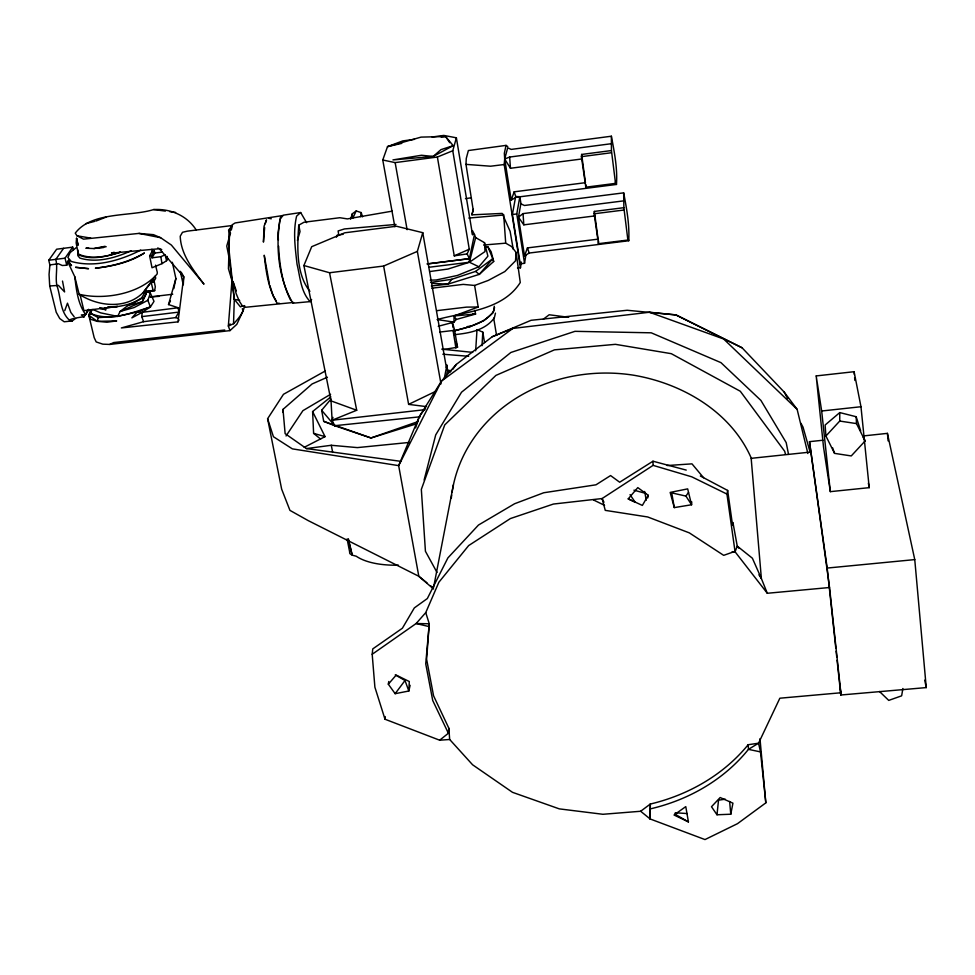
<?xml version="1.0" encoding="UTF-8"?>
<svg xmlns="http://www.w3.org/2000/svg" width="975" height="975" viewBox="0 0 975 975"><rect width="100%" height="100%" fill="white"/><g stroke="black" fill="none" stroke-linecap="round" stroke-linejoin="round"><path stroke-width="1.46" d="M856.172 416.727L856.489 423.601L865.13 440.956L851.26 455.934L834.576 453.375L825.91 436.02L839.731 421.054L839.767 412.583L856.172 416.727L860.693 430.889M77.866 250.027L77.768 254.426C91.126 260.983 107.031 256.193 120.473 252.245M90.797 309.697L88.786 315.23L94.173 337.63L96.196 341.933L102.802 344.163L109.761 344.431L229.966 330.61L228.345 326.028L233.537 323.724L234.293 299.325L228.869 248.491L229.223 236.815L230.332 229.466L232.294 224.725L235.133 222.958L282.86 215.524L279.947 219.57L278.094 232.635L278.375 240.118M628.741 240.752C629.618 224.677 626.669 208.577 623.659 192.855L524.428 205.481L520.857 203.799L518.444 217.193L524.526 255.889L529.193 253.037L628.741 240.752L627.985 237.62L627.888 240.045L598.443 243.689L594.153 213.769L594.36 211.417L623.866 207.687L623.659 192.855M627.888 240.045L623.866 207.687M474.776 310.33L475.581 314.048L456.19 319.495L453.972 322.116L437.129 319.544C465.831 311.768 502.868 310.074 520.272 282.506L516.128 252.476L511.619 246.577L505.708 243.165L503.685 215.012L502.149 213.415L471.924 214.841L473.216 210.039L465.977 164.373L466.269 158.438L468.378 150.54L506.049 145.385L507.768 146.555M482.003 345.698L482.796 332.158L477.019 329.599L475.654 350.805M506.049 145.385L504.343 153.258L504.697 158.998L511.229 200.119L516.007 197.291L616.468 184.446C617.589 168.273 614.347 152.039 611.374 136.22L511.217 149.407L507.695 147.81L504.697 158.998L504.185 164.531L520.443 267.808L517.506 267.906M611.374 136.22L611.435 150.552L581.648 154.44L581.405 156.658L585.817 187.188L615.53 183.385L615.664 181.094L616.468 184.446M615.53 183.385L611.435 150.552M691.763 501.893L691.568 504.758L674.298 507.597L670.166 492.424L687.668 488.877L691.568 504.758L685.925 496.092L671.702 492.875L674.298 507.597M649.911 808.97A181.655 156.171 5.5 0 0 748.447 749.348L758.55 743.206L779.854 698.21L840.84 692.774L829.542 587.511L767.301 593.275L735.077 551.801L726.948 494.081L691.799 476.836L653.092 465.367L602.111 498.542L553.41 504.051L510.376 518.566L468.67 545.561L438.872 582.246L425.746 612.617L429.256 623.756L425.734 663.841L432.729 700.525L448.378 733.249L439.664 740.208L385.003 719.233L374.888 687.18L372.194 654.274L372.767 648.899L402.407 628.205L414.326 607.913L427.342 598.54L447.891 557.907L478.481 525.038L514.617 503.734L543.733 492.753L595.981 484.807L610.582 475.568L619.673 482.223L652.982 461.212L686.242 470.096M516.128 252.476L515.495 260.849L504.843 271.55L488.256 280.434L474.618 285.456L463.235 284.383L431.779 288.21M598.443 243.689L598.626 241.252M91.199 309.623L90.882 313.572L88.786 315.23L90.529 319.264L97.256 321.323L106.945 322.225L116.695 320.933L97.256 321.323L88.786 315.23L91.504 310.696M76.55 238.278L78.049 245.017L76.55 238.278L76.172 242.897L78.268 254.097C91.528 259.752 106.787 256.693 119.986 252.196M385.003 719.233L385.222 716.564M309.904 291.318C295.9 273.963 297.229 246.504 298.752 225.176L304.017 222.239L339.848 217.717L347.368 218.9L392.316 211.124M448.378 733.249L448.866 728.264L433.57 695.797L426.611 659.21L429.256 623.756L416.142 623.525L372.194 654.274M585.817 187.188L586.036 184.897M716.991 814.771L711.494 806.715L720.159 797.526L732.932 803.168L730.775 814.223L716.991 814.771L718.526 800.17L725.303 799.207M494.276 306.248L493.716 311.11C485.16 323.468 468.999 326.93 455.301 330.525M178.291 318.459L175.695 317.594L143.605 321.689L141.741 316.631L142.277 312.317L150.406 306.967L154.013 301.36L150.369 293.158L145.36 290.733M91.333 310.05L90.882 313.572L98.183 317.618L117.658 316.388L137.317 311.915L150.406 306.967L147.847 300.276L150.369 293.158M143.605 321.689L121.351 327.941L178.011 321.86L183.739 276.729L181.228 272.22M75.623 318.447L72.15 320.958L64.192 321.774L59.743 318.545L56.209 312.219L49.701 285.98L49.055 274.414L49.896 264.92L58.451 263.774L62.266 265.493L66.751 265.249L67.604 261.446L71.528 265.663L69.725 263.372L69.188 259.716L67.604 261.446L74.807 276.803L79.158 294.255C98.256 306.711 126.494 309.562 143.459 292.256L154.696 290.647L155.293 286.735L153.855 279.825M264.652 227.541L263.433 242.105L264.054 226.261L266.504 219.863L265.249 223.677M360.592 216.572L361.213 212.587L356.192 210.953L352.328 213.769L350.622 219.18M521.016 204.043L519.858 196.682L515.678 196.536L512.375 214.549L520.223 263.896L524.538 263.299L525.891 254.95M520.443 267.808L521.393 262.08M410.122 685.328L408.83 691.007L395.155 693.688L388.318 684.182L388.769 681.501M902.887 688.496L901.643 695.833L888.737 700.391L879.462 691.482M524.538 263.299L516.762 213.939L519.858 196.682M647.753 497.92L648.253 495.312L637.796 487.61L628.217 498.883L635.127 502.174L630.045 494.642M433.582 587.438L453.412 484.831M726.948 494.081L727.655 490.449L700.367 476.019M444.283 378.519L446.903 365.198L447.586 370.744L446.501 375.168M446.903 365.198L446.404 367.697L422.76 232.684L396.472 226.237L344.784 232.793L311.707 246.687L303.895 265.529L331.037 400.896L332.097 420.237L334.681 425.709L371 437.97L416.776 423.723M173.806 288.6L175.89 278.509L172.331 262.287M474.459 234.5L475.654 237.608L484.514 242.678L487.902 256.181L478.883 266.772L469.414 262.238L469.402 258.668L474.459 234.5L472.473 230.648L472.546 234.841L456.385 137.804L443.82 135.428L432.083 137M91.748 309.538L90.882 313.572C110.626 321.75 131.357 312.817 150.406 306.967M471.924 214.841L473.228 209.284M495.458 313.133L494.313 317.923C485.062 330.549 468.719 333.255 454.167 334.681M97.256 321.323L98.183 317.618M475.654 237.608L469.414 262.238L448 269.039L430.012 271.513M424.125 480.017L435.715 434.887L461.528 392.218L510.876 352.475L574.97 331.329L651.239 332.816L720.952 362.639L760.914 400.42L786.191 442.601L788.543 454.423M230.539 232.952L226.761 246.041L229.186 258.217L234.293 299.325L240.435 306.881L242.787 305.833M231.282 230.051L232.416 225.712L228.601 229.99L229.405 237.303L228.442 268.71L231.965 280.629L228.345 326.028L230.137 323.944M78.524 253.366L77.878 255.706L79.901 258.095C96.866 263.262 115.428 257.9 131.113 250.794M427.672 263.933L469.402 258.668L467.135 253.89L469.268 249.222L452.766 150.747L456.385 137.804M175.695 317.594L178.827 312.097L178.193 307.759L168.529 304.566L175.89 278.509M440.992 383.931L417.361 251.379L422.76 232.684M297.424 240.386L300.032 231.55L298.752 225.176M424.978 409.671L332.097 420.237L332.962 417.373M494.569 307.552L492.887 313.012L484.039 320.519L470.389 326.467L454.837 330.769M415.594 427.891L419.323 416.581L441.517 381.079L456.263 364.455L492.253 336.716L531.058 320.3L627.169 310.269L675.931 314.913L742.085 347.795L784.18 392.072L797.136 409.354L807.873 453.509M394.814 226.675L382.761 160.01L387.502 146.652L402.748 140.912L414.485 139.34M511.229 200.119L514.154 191.831L585.439 182.678L581.648 154.44M64.752 310.647L67.482 303.176L70.846 312.451L74.198 316.778M524.526 255.889L527.438 247.906L598.065 239.155L594.36 211.417M336.399 237.193L337.24 235.048L343.139 234.305M143.666 292.195L146.323 293.377L142.252 301.775L120.144 311.439L117.658 316.388L100.632 312.865L92.783 309.441M352.852 218.108L356.192 210.953M146.323 293.377L142.252 301.775L127.835 305.565L120.144 311.439L134.136 307.552L147.847 300.276M178.011 321.86L179.071 319.885M168.529 304.566L170.454 301.043M149.626 255.84L152.185 251.233L154.355 250.953L154.83 253.061L151.99 257.827L160.814 256.681L165.128 254.841L166.554 260.703L162.008 263.652L152.015 267.759L149.626 255.84L151.515 255.706L154.355 250.953M154.696 290.647L153.148 290.489L151.21 282.531L153.392 282.25L155.732 278.18L155.257 276.083L143.459 292.256L144.41 293.414L141.692 297.789C130.942 305.736 117.451 306.784 104.618 307.917M648.253 495.312L642.354 505.416L628.217 498.883M166.554 260.703L167.651 258.875L167.139 256.401M72.15 320.958C62.498 319.983 83.289 316.485 83.923 316.948L88.701 309.355M83.923 316.948L81.327 314.949L85.593 314.511L88.725 309.526M426.977 582.867L418.811 576.274L308.173 520.589L289.941 510.376L281.653 489.145L267.601 418.726L283.481 394.302L325.297 370.975M286.053 435.959L302.896 410.67L330.61 394.302M50.054 265.541L48.75 260.264L65.02 258.18L72.711 247.138L73.381 249.941M685.925 496.092L688.533 492.375M63.594 248.32L55.807 259.362C57.976 267.845 55.1 276.803 56.879 285.492C60.95 296.924 59.816 311.5 69.432 320.153L71.931 320.897M425.478 407.891L419.323 416.581L398.665 465.636L418.811 576.274L433.619 589.046M452.753 369.415L456.263 364.455M48.75 260.264L56.635 249.21L72.711 247.138M306.589 222.702L300.678 212.538L283.591 215.122L280.495 217.181C275.182 245.261 278.204 278.472 292.927 303.213L310.123 301.616L311.622 299.508M395.155 693.688L405.003 680.501L395.241 674.895M484.892 246.285L487.829 246.76L492.802 258.68L475.629 271.391L451.876 279.264L447.83 284.176L431.377 285.98M420.249 416.776L334.681 425.709L323.7 421.346L321.653 410.28L330.988 399.031M388.318 684.182L396.191 675.09L409.293 681.525L408.83 691.007L405.003 680.501M425.746 612.617L416.142 623.525L428.464 626.45M229.966 330.61L236.815 324.346L242.933 311.183L242.361 308.624M484.916 246.712L487.829 246.76L491.12 251.708L493.667 261.495L479.249 274.402L447.83 284.176L432.096 283.372M300.678 212.538L296.619 216.109C292.866 231.952 295.267 248.32 297.046 264.262C300.19 276.973 300.678 291.586 310.123 301.616M283.043 412.425L282.994 409.39L312.11 383.955L327.429 377.191M839.767 412.583L825.118 425.027L825.91 436.02M76.038 247.76L70.103 252.623L67.909 257.51L71.236 261.446C94.404 267.954 119.827 260.776 140.729 250.124M320.592 439.079L313.609 433.351L312.597 411.56L330.866 396.862M623.257 200.923L523.027 213.61L518.444 217.193L523.819 224.847L594.738 215.926M543.367 319.154L549.181 314.767L568.681 317.302M640.66 811.261L650.325 804.046A184.373 158.718 5.5 0 0 748.154 744.729L758.55 743.206L760.5 751.896L765.826 802.864L737.502 823.668L704.998 839.572L650.13 818.963L640.66 811.261L602.903 814.283L559.284 808.872L512.497 792.322L472.607 764.79L449.67 739.477L448.866 728.264M742.085 347.795L675.931 314.913L649.411 312.244L512.838 328.429L441.517 381.079L398.665 465.636L292.354 448.866L273.427 436.727L267.601 418.726M196.255 230.039C186.981 215.524 170.564 208.553 153.672 209.552C130.528 216.901 91.687 211.283 75.258 233.159L76.988 235.779L83.497 239.143L138.974 233.403L153.453 234.67L160.631 237.705L171.356 245.042L203.982 284.152C193.342 270.136 180.802 254.524 180.229 236.218L182.496 232.294L187.383 231.148L232.013 225.542M439.847 332.061L453.082 330.488L454.484 329.623L452.266 321.884M453.204 145.665L433.18 156.451L392.949 159.912L421.517 155.257L433.18 156.451L440.944 149.65L453.204 145.665L445.599 136.524L421.09 137.109L387.502 146.652L401.749 143.362M142.277 312.317L131.869 317.874L137.317 311.915L142.277 312.317L178.193 307.759M304.2 447.318L325.053 436.629L312.597 411.56M127.835 305.565L144.312 297.143M442.735 349.611L457.531 347.258L454.484 329.623M109.761 344.431L113.636 342.566L224.725 330.013M417.361 251.379L383.638 266.041L408.622 404.381L436.483 390.951M452.766 150.747L437.385 157.036L454.24 255.84L469.268 249.222M332.097 420.237L356.704 410.256L329.538 272.744L303.895 265.529M478.883 266.772L457.372 275.462L436.227 279.983L430.219 280.154M492.253 336.716L512.838 328.429M95.989 221.045L105.958 217.157M610.837 143.776L509.669 157.048L504.697 158.998L510.449 168.273L582.014 158.949M474.618 285.456L478.201 307.015L454.07 315.937L453.972 322.116L438.25 326.284M735.333 551.253L723.682 555.348L689.325 532.874L647.717 516.969L605.256 510.364L602.111 498.542L603.964 502.259M418.178 421.529L371 437.97L323.7 421.346M114.173 252.257L111.43 253.134L159.352 248.735L183.739 276.729L183.288 284.858L180.277 271.318M88.786 248.125L85.873 248.235L93.941 248.552L106.202 246.724M85.654 223.702L94.697 221.374M93.941 248.552L105.105 246.273M465.477 198.681L471.376 197.73M454.24 255.84L467.135 253.89M430.877 282.409L451.876 279.264M512.375 214.549L516.762 213.939M382.761 160.01L395.143 162.606L437.385 157.036M282.994 409.39L285.127 433.643L306.455 448.573L331.268 445.283L357.374 447.61L409.378 442.431M581.405 156.658L611.276 152.758M426.977 263.92L469.402 258.668M154.83 253.061L162.179 252.135M594.153 213.769L623.744 210.052M329.538 272.744L383.638 266.041M428.72 267.296L469.414 262.238L485.002 251.574L484.514 242.678M504.185 164.531L490.608 166.213L465.977 164.373M141.741 316.631L178.827 312.097M172.746 294.231L150.126 296.936L158.913 296.351M437.007 310.635L466.611 307.113L478.201 307.015M293.633 302.445L245.554 307.271L242.178 305.626L239.228 300.995L236.182 293.67L232.976 281.409L236.328 290.916M816.185 375.923L854.1 371.707L860.974 406.733L869.213 487.658L830.334 491.644L823.509 447.013L816.185 375.923L821.669 410.999L830.334 491.644M821.669 410.999L860.974 406.733M829.542 587.511L809.482 441.663L822.973 440.225M863.448 435.923L887.421 433.363L914.757 559.601L926.25 687.594L840.816 695.004L840.401 691.994M810.615 452.059L751.164 458.335L761.378 578.541L767.301 593.275M441.127 136.975L445.599 136.524L449.719 142.667M809.482 441.663L827.19 568.059L914.757 559.601M153.148 290.489L144.166 291.306L152.904 280.142L153.392 282.25M396.008 224.433L344.455 228.942L338.118 230.953L338.788 235.207M468.804 218.059L503.685 215.012M483.624 245.03L505.708 243.165M467.464 326.698L470.389 326.467L467.366 326.576M439.664 740.208L449.67 739.477M49.701 285.98L58.427 285.395L64.594 291.939L62.51 281.056M667.205 465.538L691.982 463.856L703.584 477.726M107.701 307.015L117.597 306.43L83.923 310.647L80.06 294.669M441.748 349.135L472.668 352.389M97.549 247.821L103.399 247.613M732.201 551.667L735.077 551.801L737.258 546.122L732.944 522.527L732.578 525.428L727.655 490.449M675.248 812.784L687.241 813.54M442.833 354.217L468.646 356.289M279.63 303.383L277.119 303.176C268.283 288.807 266.053 271.684 264.237 255.231L269.405 284.115M408.622 404.381L426.526 406.636M153.672 209.552L165.384 211.087M169.772 211.66L175.622 212.428M306.455 448.573L401.383 461.407M839.731 421.054L856.489 423.601M472.741 313.609L475.581 314.048L454.07 315.937L456.19 319.495M76.988 235.779L90.809 238.132M447.111 370.061L451.51 370.853M268.868 218.303L271.282 218.79M138.974 233.403L160.631 237.705M234.293 299.325L239.679 300.41M760.5 751.896L748.495 749.373L748.154 744.729M100.559 308.624L106.031 309.818L99.743 307.613M633.933 490.169L645.682 493.374M313.609 433.351L325.053 436.629M79.158 294.255C104.081 300.251 139.791 294.048 157.085 274.06A42.937 13.418 -12.2 0 0 156.914 270.952L155.573 265.151M649.411 312.244L723.608 338.971L797.136 409.354M331.037 400.896L356.704 410.256M157.694 247.991L161.728 249.539M688.423 821.901L674.017 815.015L685.778 806.618L688.423 821.901L674.737 814.027M593.458 499.931L604.573 505.379M447.586 370.744L449.95 372.438M430.487 585.695L432.815 587.584M475.629 271.391L479.249 274.402L492.802 258.68L493.667 261.495M321.653 410.28L334.681 425.709M739.062 548.316L737.258 546.122L752.383 558.224L761.378 578.541L758.94 574.86M85.593 314.511C77.817 303.627 76.33 289.758 74.807 276.803M276.242 300.97L273.085 295.632L269.868 285.553M437.007 572.435L425.429 551.277L421.334 489.401L444.746 424.893L495.897 375.412L554.458 349.854L615.432 344.333L671.3 353.681L740.293 391.255L784.692 451.279L785.436 454.155M784.18 392.072L787.666 398.568M800.926 423.247L803.022 427.135L809.969 451.62M863.277 437.47L865.13 440.956M751.615 458.945C731.445 411.84 682.11 383.248 633.128 375.131A158.157 140.205 4.1 0 0 452.083 492.107M290.757 300.495C282.275 283.774 279.472 264.664 278.594 246.114M503.368 216.17L510.12 231.331L513.228 249.186M832.54 447.683L834.576 453.375M527.438 247.906L529.193 253.037M514.154 191.831L516.007 197.291M361.213 212.587L362.517 216.828M455.959 341.798L457.531 347.258M348.27 539.333L352.219 555.153L356.265 556.237A69.895 30.993 -10.6 0 0 398.434 565.159M65.02 258.18L66.751 265.249M348.38 538.931L352.219 555.153L350.074 553.8A77.878 10.701 -7.1 0 1 349.708 552.264L347.112 538.968M151.893 249.21L152.563 252.111M151.515 255.706L151.99 257.827M924.727 680.148L926.25 687.594M331.268 445.283L332.707 452.437M868.372 483.198L869.213 487.658M644.658 491.473L646.242 500.236M395.143 162.606L407.123 229.686M160.814 256.681L162.008 263.652M452.144 322.018L453.095 327.722M482.796 332.158L484.538 342.53M493.679 318.106L496.567 335.424M453.082 330.488L455.91 348.075M839.658 684.158L840.84 692.774M827.19 568.059L835.807 648.253M836.123 651.239L836.769 657.223M837.086 660.221L840.816 695.004M759.988 738.709L765.826 802.864M887.421 433.363L888.115 440.883M854.1 371.707L854.356 374.619M854.624 377.544L854.88 380.457M729.629 801.474L730.775 814.223M523.027 213.61L523.819 224.847M509.669 157.048L510.449 168.273M352.328 213.769L352.45 216.755M652.982 461.212L653.092 465.367M451.327 497.969A158.157 140.205 4.1 0 1 451.669 495.032M244.652 305.577A136.597 45.447 -13 0 1 233.537 323.724M650.325 804.046L650.13 818.963L650.325 804.046M144.263 253.086C129.797 262.519 112.332 266.26 95.392 268.198C112.43 266.236 129.407 261.848 144.263 253.086M88.433 268.661L75.623 267.321L88.433 268.661"/></g></svg>
